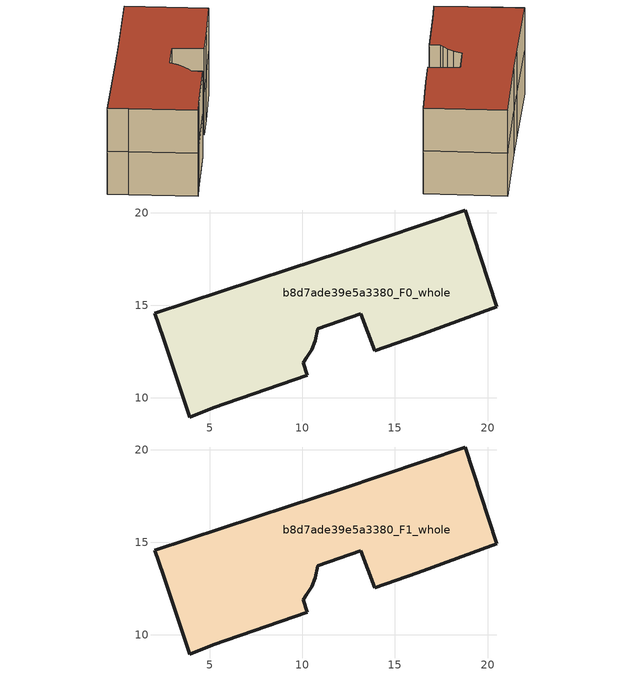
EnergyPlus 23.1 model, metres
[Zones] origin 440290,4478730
b8d7ade39e5a3380_F0_whole
 floor ground (EU_floor_Construction): 18.8,20.15 20.49,14.91 16.22,13.37 13.9,12.56 13.15,14.55 10.83,13.74 10.7,13.09 10.5,12.6 10.25,12.19 10.04,11.89 10.26,11.22 5.19,9.46 3.94,8.97 2.49,13.25 2.04,14.57 9.28,16.94 12.06,17.86 z0
 wall outside (EU_wall_Construction): 3.94,8.97 5.19,9.46 10.26,11.22 10.04,11.89 10.25,12.19 10.5,12.6 10.7,13.09 10.83,13.74 13.15,14.55 13.9,12.56 16.22,13.37 20.49,14.91 18.8,20.15 12.06,17.86 9.28,16.94 2.04,14.57 2.49,13.25 3.94,8.97 z0:3
b8d7ade39e5a3380_F1_whole
 floor to b8d7ade39e5a3380_F0_whole (EU_floor_Construction): 18.8,20.15 20.49,14.91 16.22,13.37 13.9,12.56 13.15,14.55 10.83,13.74 10.7,13.09 10.5,12.6 10.25,12.19 10.04,11.89 10.26,11.22 5.19,9.46 3.94,8.97 2.49,13.25 2.04,14.57 9.28,16.94 12.06,17.86 z3
 wall outside (EU_wall_Construction): 3.94,8.97 5.19,9.46 10.26,11.22 10.04,11.89 10.25,12.19 10.5,12.6 10.7,13.09 10.83,13.74 13.15,14.55 13.9,12.56 16.22,13.37 20.49,14.91 18.8,20.15 12.06,17.86 9.28,16.94 2.04,14.57 2.49,13.25 3.94,8.97 z3:6
 roof outside (EU_roof_Construction): 20.49,14.91 18.8,20.15 12.06,17.86 9.28,16.94 2.04,14.57 2.49,13.25 3.94,8.97 5.19,9.46 10.26,11.22 10.04,11.89 10.25,12.19 10.5,12.6 10.7,13.09 10.83,13.74 13.15,14.55 13.9,12.56 16.22,13.37 z6
[Building]
EU S2 Campaign: North Axis=0; Terrain=City; Solar Distribution=FullExterior
[Site:Location]
Madrid: Latitude=40.5; Longitude=-3.5; Time Zone=1; Elevation=609
[SizingPeriod:WeatherFileDays]
AnnualSizingPeriod: Begin Month=1; Begin Day of Month=1; End Month=12; End Day of Month=31; Day of Week for Start Day=Monday; Use Weather File Daylight Saving Period=No; Use Weather File Rain and Snow Indicators=No
[MATERIAL]
EU_InternalMass_Material: Roughness=MediumRough; Thickness=0.1; Conductivity=1; Density=1800; Specific Heat=900; Thermal Absorptance=0.9; Solar Absorptance=0.7; Visible Absorptance=0.7
[MATERIAL:NOMASS] Roughness=MediumRough; Thermal Absorptance=0.9; Solar Absorptance=0.7; Visible Absorptance=0.7
Name | Thermal Resistance
EU_wall_NoMass | 0.419739
EU_roof_NoMass | 0.352165
EU_floor_NoMass | 0.608284
[CONSTRUCTION]
EU_wall_Construction: EU_wall_NoMass
EU_roof_Construction: EU_roof_NoMass
EU_floor_Construction: EU_floor_NoMass
EU_InternalMass_Construction: EU_InternalMass_Material
[ZONE] Type=1; Multiplier=1; Ceiling Height=autocalculate; Volume=278.942; Floor Area=autocalculate; Part of Total Floor Area=Yes
b8d7ade39e5a3380_F0_whole; b8d7ade39e5a3380_F1_whole
[INTERNALMASS] Construction=EU_InternalMass_Construction; Surface Area=92.9807
Name | Zone or ZoneList
b8d7ade39e5a3380_F0_whole_EU_InternalMass | b8d7ade39e5a3380_F0_whole
b8d7ade39e5a3380_F1_whole_EU_InternalMass | b8d7ade39e5a3380_F1_whole
[OTHEREQUIPMENT] Fuel Type=Electricity; Design Level Calculation Method=Watts/Area; Power per Zone Floor Area=1; Fraction Latent=0; Fraction Radiant=0; Fraction Lost=0; Carbon Dioxide Generation Rate=0; EndUse Subcategory=EU_Step8_InternalGains
Name | Zone or ZoneList or Space or SpaceList | Schedule
EU_Step8_InternalGain_b8d7ade39e5a3380_F0_whole_f000 | b8d7ade39e5a3380_F0_whole | EU_Step8_GainSchedule_b8d7ade39e5a3380_F0_whole_f000
EU_Step8_InternalGain_b8d7ade39e5a3380_F1_whole_f000 | b8d7ade39e5a3380_F1_whole | EU_Step8_GainSchedule_b8d7ade39e5a3380_F1_whole_f000
[ZONEVENTILATION:DESIGNFLOWRATE] Schedule=EU_AlwaysOn; Design Flow Rate Calculation Method=AirChanges/Hour; Air Changes per Hour=0.703302; Ventilation Type=Natural; Fan Pressure Rise=0; Fan Total Efficiency=1; Constant Term Coefficient=1; Temperature Term Coefficient=0; Velocity Term Coefficient=0; Velocity Squared Term Coefficient=0; Minimum Indoor Temperature=-100; Maximum Indoor Temperature=100; Delta Temperature=-100; Minimum Outdoor Temperature=-100; Maximum Outdoor Temperature=100; Maximum Wind Speed=40
Name | Zone or ZoneList or Space or SpaceList
EU_ConstantAir_b8d7ade39e5a3380_F0_whole | b8d7ade39e5a3380_F0_whole
EU_ConstantAir_b8d7ade39e5a3380_F1_whole | b8d7ade39e5a3380_F1_whole
[HVACTEMPLATE:THERMOSTAT] Constant Heating Setpoint=20; Constant Cooling Setpoint=50
EU_HeatOnly_b8d7ade39e5a3380_F0_whole; EU_HeatOnly_b8d7ade39e5a3380_F1_whole
[HVACTEMPLATE:ZONE:IDEALLOADSAIRSYSTEM] System Availability Schedule=EU_AlwaysOn; Maximum Heating Supply Air Temperature=50; Minimum Cooling Supply Air Temperature=13; Maximum Heating Supply Air Humidity Ratio=0.0156; Minimum Cooling Supply Air Humidity Ratio=0.0077; Heating Limit=NoLimit; Cooling Limit=NoLimit; Heating Availability Schedule=EU_AlwaysOn; Cooling Availability Schedule=EU_CoolingOff; Dehumidification Control Type=ConstantSensibleHeatRatio; Cooling Sensible Heat Ratio=0.7; Dehumidification Setpoint=60; Humidification Control Type=None; Humidification Setpoint=30; Outdoor Air Method=None; Outdoor Air Flow Rate per Person=0.00944; Outdoor Air Flow Rate per Zone Floor Area=0; Outdoor Air Flow Rate per Zone=0; Demand Controlled Ventilation Type=None; Outdoor Air Economizer Type=NoEconomizer; Heat Recovery Type=None; Sensible Heat Recovery Effectiveness=0.7; Latent Heat Recovery Effectiveness=0.65
Name | Template Thermostat
b8d7ade39e5a3380_F0_whole | EU_HeatOnly_b8d7ade39e5a3380_F0_whole
b8d7ade39e5a3380_F1_whole | EU_HeatOnly_b8d7ade39e5a3380_F1_whole
[SIZING:ZONE] Zone Cooling Design Supply Air Temperature Input Method=SupplyAirTemperature; Zone Cooling Design Supply Air Temperature=13; Zone Heating Design Supply Air Temperature Input Method=SupplyAirTemperature; Zone Heating Design Supply Air Temperature=50; Zone Cooling Design Supply Air Humidity Ratio=0.008; Zone Heating Design Supply Air Humidity Ratio=0.008; Cooling Design Air Flow Method=DesignDay; Cooling Design Air Flow Rate=0; Cooling Minimum Air Flow per Zone Floor Area=0.000762; Cooling Minimum Air Flow=0; Cooling Minimum Air Flow Fraction=0.2; Heating Design Air Flow Method=DesignDay; Heating Design Air Flow Rate=0; Heating Maximum Air Flow per Zone Floor Area=0.002032; Heating Maximum Air Flow=0.141576; Heating Maximum Air Flow Fraction=0.3; Account for Dedicated Outdoor Air System=No; Dedicated Outdoor Air System Control Strategy=NeutralSupplyAir; Dedicated Outdoor Air Low Setpoint Temperature for Design=autosize; Dedicated Outdoor Air High Setpoint Temperature for Design=autosize; Zone Load Sizing Method=Sensible Load Only No Latent Load; Zone Latent Cooling Design Supply Air Humidity Ratio Input Method=HumidityRatioDifference; Zone Cooling Design Supply Air Humidity Ratio Difference=0.005; Zone Latent Heating Design Supply Air Humidity Ratio Input Method=HumidityRatioDifference; Zone Humidification Design Supply Air Humidity Ratio Difference=0.005
b8d7ade39e5a3380_F0_whole; b8d7ade39e5a3380_F1_whole
[SCHEDULE:CONSTANT]
Name | Hourly Value
EU_AlwaysOn | 1
EU_CoolingOff | 0
[SCHEDULE:FILE] Column Number=1; Rows to Skip at Top=0; Number of Hours of Data=8760; Column Separator=Comma; Interpolate to Timestep=No; Minutes per Item=60; Adjust Schedule for Daylight Savings=Yes
Name | File
EU_Step8_GainSchedule_b8d7ade39e5a3380_F0_whole_f000 | C:\Users\o_iseri\Desktop\OpenUBEM\openubem\outputs\eu_evidence\EU-11\ES-MAD-BERRUGUETE\idfs\b8d7ade39e5a3380\b8d7ade39e5a3380_F0_whole_f000_gain.csv
EU_Step8_GainSchedule_b8d7ade39e5a3380_F1_whole_f000 | C:\Users\o_iseri\Desktop\OpenUBEM\openubem\outputs\eu_evidence\EU-11\ES-MAD-BERRUGUETE\idfs\b8d7ade39e5a3380\b8d7ade39e5a3380_F1_whole_f000_gain.csv
